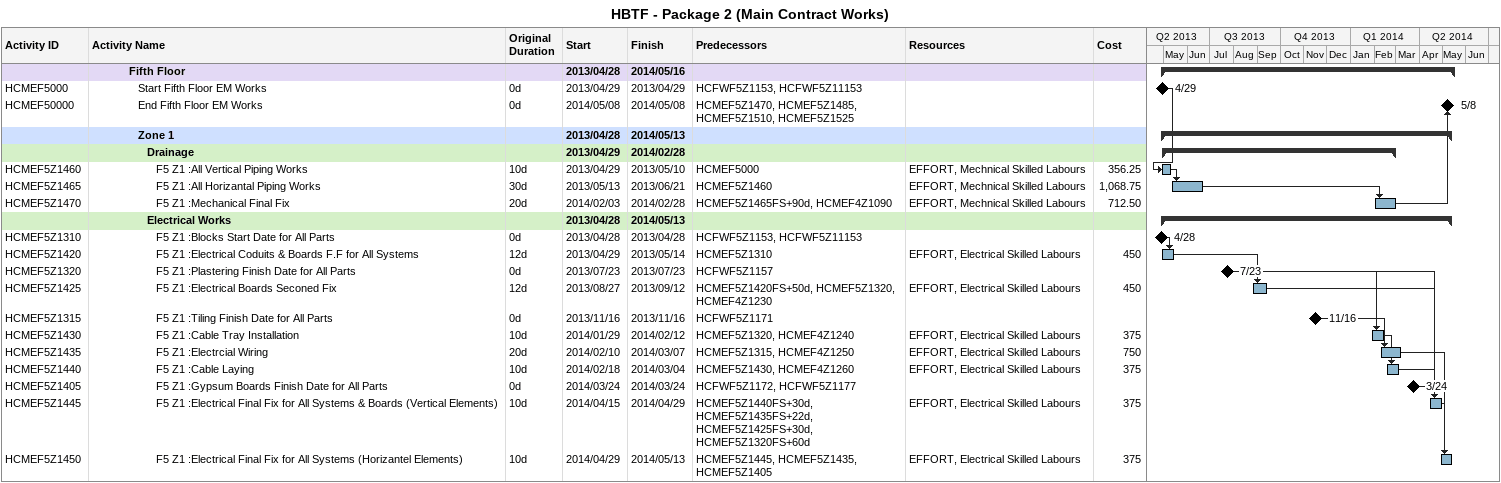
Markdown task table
HBTF - Package 2 (Main Contract Works)

| ID | Level | Task | Original duration | Start | Finish | Predecessors | Resources | Cost |
|---|---|---|---|---|---|---|---|---|
|  | 5 | **Fifth Floor** |  | 2013-04-28 | 2014-05-16 |  |  |  |
| HCMEF5000 | 6 | Start Fifth Floor EM Works | 0d | 2013-04-29 | 2013-04-29 | HCFWF5Z1153, HCFWF5Z11153 |  |  |
| HCMEF50000 | 6 | End Fifth Floor EM Works | 0d | 2014-05-08 | 2014-05-08 | HCMEF5Z1470, HCMEF5Z1485, HCMEF5Z1510, HCMEF5Z1525 |  |  |
|  | 6 | **Zone 1** |  | 2013-04-28 | 2014-05-13 |  |  |  |
|  | 7 | **Drainage** |  | 2013-04-29 | 2014-02-28 |  |  |  |
| HCMEF5Z1460 | 8 | F5 Z1 :All Vertical Piping Works | 10d | 2013-04-29 | 2013-05-10 | HCMEF5000 | EFFORT, Mechnical Skilled Labours | 356.25 |
| HCMEF5Z1465 | 8 | F5 Z1 :All Horizantal Piping Works | 30d | 2013-05-13 | 2013-06-21 | HCMEF5Z1460 | EFFORT, Mechnical Skilled Labours | 1068.75 |
| HCMEF5Z1470 | 8 | F5 Z1 :Mechanical Final Fix | 20d | 2014-02-03 | 2014-02-28 | HCMEF5Z1465FS+90d, HCMEF4Z1090 | EFFORT, Mechnical Skilled Labours | 712.50 |
|  | 7 | **Electrical Works** |  | 2013-04-28 | 2014-05-13 |  |  |  |
| HCMEF5Z1310 | 8 | F5 Z1 :Blocks Start Date for All Parts | 0d | 2013-04-28 | 2013-04-28 | HCFWF5Z1153, HCFWF5Z11153 |  |  |
| HCMEF5Z1420 | 8 | F5 Z1 :Electrical Coduits & Boards F.F for All Systems | 12d | 2013-04-29 | 2013-05-14 | HCMEF5Z1310 | EFFORT, Electrical Skilled Labours | 450 |
| HCMEF5Z1320 | 8 | F5 Z1 :Plastering Finish Date for All Parts | 0d | 2013-07-23 | 2013-07-23 | HCFWF5Z1157 |  |  |
| HCMEF5Z1425 | 8 | F5 Z1 :Electrical Boards Seconed Fix | 12d | 2013-08-27 | 2013-09-12 | HCMEF5Z1420FS+50d, HCMEF5Z1320, HCMEF4Z1230 | EFFORT, Electrical Skilled Labours | 450 |
| HCMEF5Z1315 | 8 | F5 Z1 :Tiling Finish Date for All Parts | 0d | 2013-11-16 | 2013-11-16 | HCFWF5Z1171 |  |  |
| HCMEF5Z1430 | 8 | F5 Z1 :Cable Tray Installation | 10d | 2014-01-29 | 2014-02-12 | HCMEF5Z1320, HCMEF4Z1240 | EFFORT, Electrical Skilled Labours | 375 |
| HCMEF5Z1435 | 8 | F5 Z1 :Electrcial Wiring | 20d | 2014-02-10 | 2014-03-07 | HCMEF5Z1315, HCMEF4Z1250 | EFFORT, Electrical Skilled Labours | 750 |
| HCMEF5Z1440 | 8 | F5 Z1 :Cable Laying | 10d | 2014-02-18 | 2014-03-04 | HCMEF5Z1430, HCMEF4Z1260 | EFFORT, Electrical Skilled Labours | 375 |
| HCMEF5Z1405 | 8 | F5 Z1 :Gypsum Boards Finish Date for All Parts | 0d | 2014-03-24 | 2014-03-24 | HCFWF5Z1172, HCFWF5Z1177 |  |  |
| HCMEF5Z1445 | 8 | F5 Z1 :Electrical Final Fix for All Systems & Boards (Vertical Elements) | 10d | 2014-04-15 | 2014-04-29 | HCMEF5Z1440FS+30d, HCMEF5Z1435FS+22d, HCMEF5Z1425FS+30d, HCMEF5Z1320FS+60d | EFFORT, Electrical Skilled Labours | 375 |
| HCMEF5Z1450 | 8 | F5 Z1 :Electrical Final Fix for All Systems (Horizantel Elements) | 10d | 2014-04-29 | 2014-05-13 | HCMEF5Z1445, HCMEF5Z1435, HCMEF5Z1405 | EFFORT, Electrical Skilled Labours | 375 |
